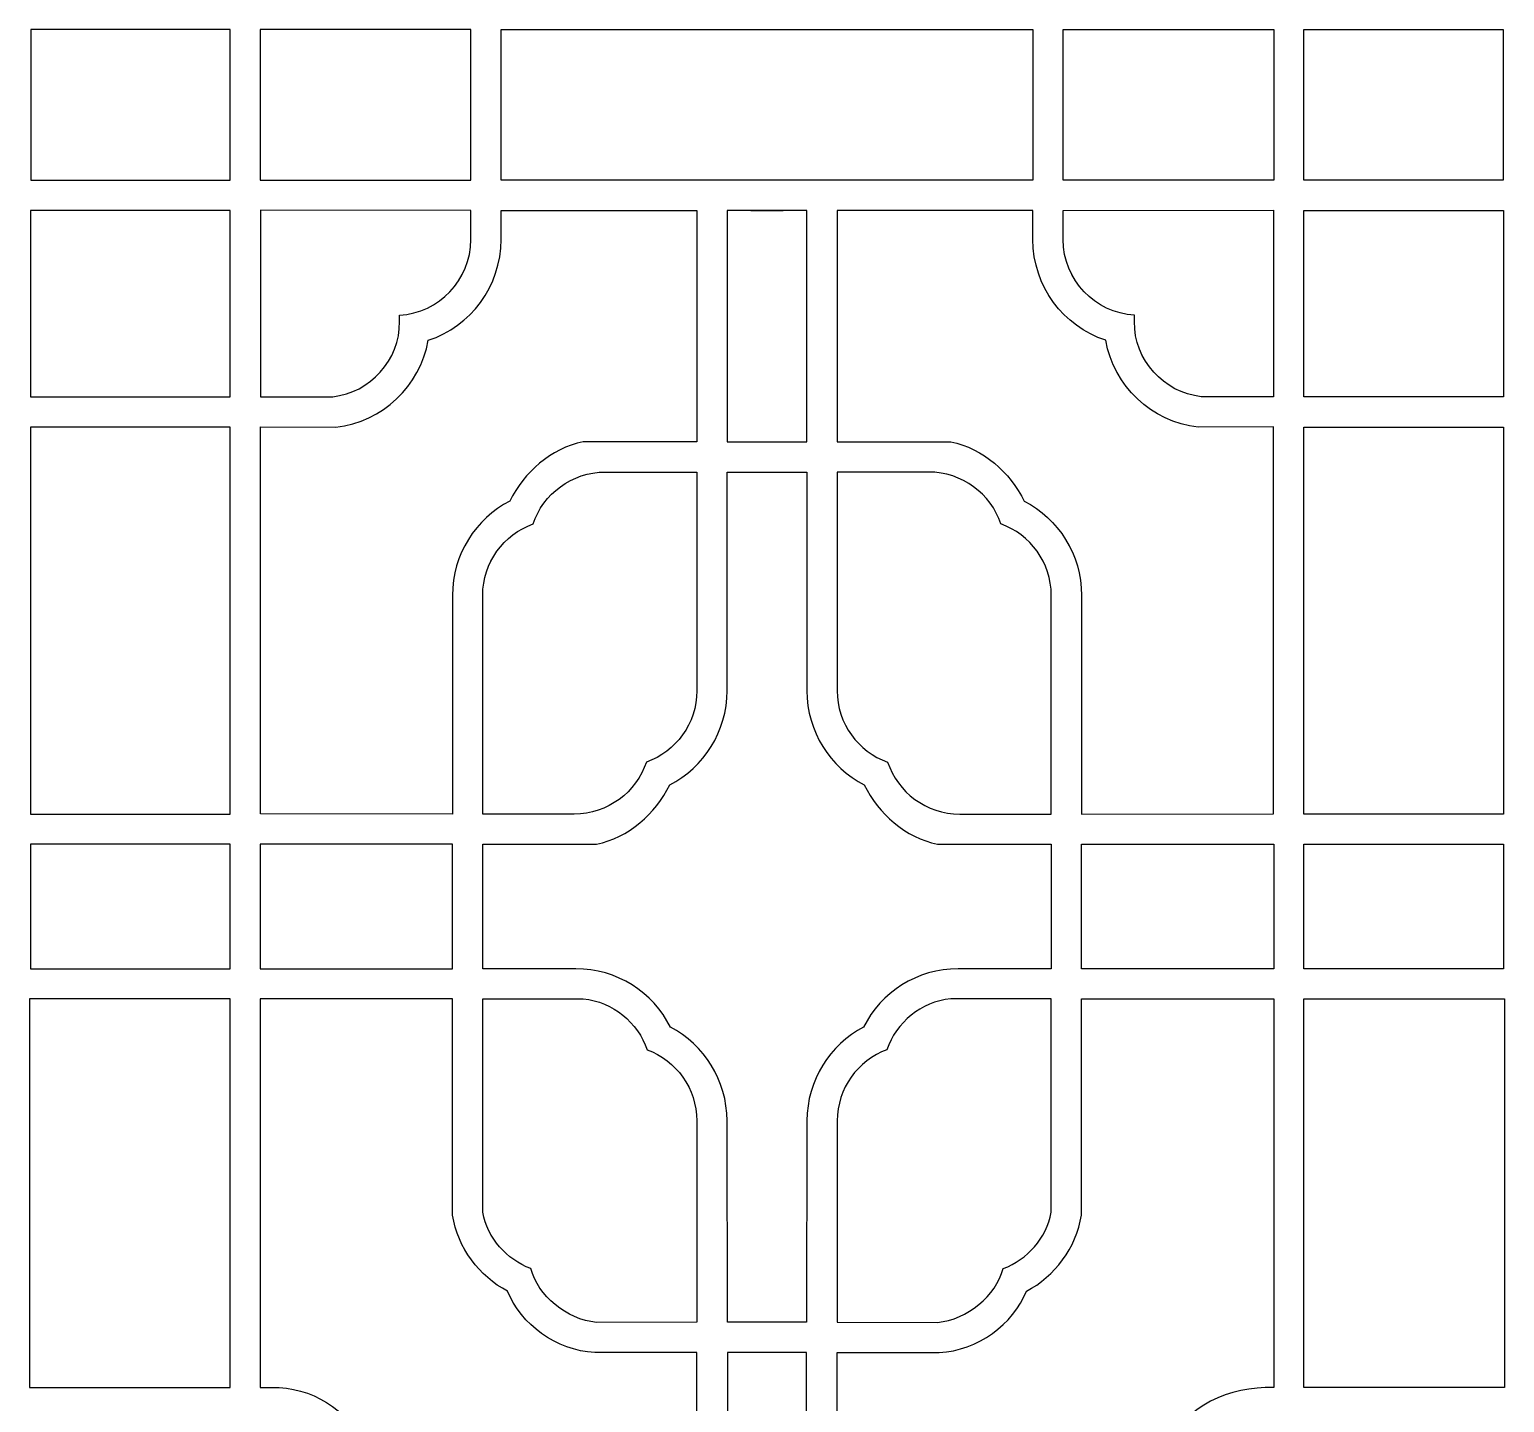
# Model space of a CAD drawing. Header units: centimetres. Extents: x -21 to 187, y -91 to 105.
# Drawn here: x 99.1 to 186.8, y 18 to 99.6 of the extents above; entities that cross this region are included whole.
import ezdxf

# ---------------------------------------------------------------- set-up
doc = ezdxf.new("R2010")
doc.units = ezdxf.units.CM
doc.header["$MEASUREMENT"] = 0
doc.layers.add('layer 1', color=7, linetype='Continuous')

msp = doc.modelspace()

# ---------------------------------------------------------------- linework, layer by layer
at = {"layer": 'layer 1', "color": 114}
for points, knots in [([(99.17162, 99.59304), (99.17162, 99.59304), (111.01866, 99.59304), (111.01866, 99.59304), (111.01866, 99.59304), (111.01866, 99.59304), (111.01866, 90.64692), (111.01866, 90.64692), (111.01866, 90.64692), (111.01866, 90.64692), (99.17162, 90.64692), (99.17162, 90.64692), (99.17162, 90.64692), (99.17162, 90.64692), (99.17162, 99.59304), (99.17162, 99.59304)], [0, 0, 0, 0, 0.2, 0.2, 0.2, 0.2, 0.4, 0.4, 0.4, 0.4, 0.6, 0.6, 0.6, 0.6, 1, 1, 1, 1]), ([(112.81615, 99.59517), (112.81615, 99.59517), (125.33274, 99.59517), (125.33274, 99.59517), (125.33274, 99.59517), (125.33274, 99.59517), (125.33274, 90.64907), (125.33274, 90.64907), (125.33274, 90.64907), (125.33274, 90.64907), (112.81615, 90.64907), (112.81615, 90.64907), (112.81615, 90.64907), (112.81615, 90.64907), (112.81615, 99.59517), (112.81615, 99.59517)], [0, 0, 0, 0, 0.2, 0.2, 0.2, 0.2, 0.4, 0.4, 0.4, 0.4, 0.6, 0.6, 0.6, 0.6, 1, 1, 1, 1]), ([(158.72719, 90.64694), (158.72719, 90.64694), (158.72719, 99.59519), (158.72719, 99.59519), (158.72719, 99.59519), (158.72719, 99.59519), (127.13349, 99.59517), (127.13349, 99.59517), (127.13349, 99.59517), (127.13349, 99.59517), (127.13349, 90.64692), (127.13349, 90.64692), (127.13349, 90.64692), (127.13349, 90.64692), (158.72719, 90.64694), (158.72719, 90.64694)], [0, 0, 0, 0, 0.2, 0.2, 0.2, 0.2, 0.4, 0.4, 0.4, 0.4, 0.6, 0.6, 0.6, 0.6, 1, 1, 1, 1]), ([(173.04453, 99.59519), (173.04453, 99.59519), (160.52794, 99.59519), (160.52794, 99.59519), (160.52794, 99.59519), (160.52794, 99.59519), (160.52794, 90.64909), (160.52794, 90.64909), (160.52794, 90.64909), (160.52794, 90.64909), (173.04453, 90.64909), (173.04453, 90.64909), (173.04453, 90.64909), (173.04453, 90.64909), (173.04453, 99.59519), (173.04453, 99.59519)], [0, 0, 0, 0, 0.2, 0.2, 0.2, 0.2, 0.4, 0.4, 0.4, 0.4, 0.6, 0.6, 0.6, 0.6, 1, 1, 1, 1]), ([(186.68906, 99.59306), (186.68906, 99.59306), (174.84202, 99.59306), (174.84202, 99.59306), (174.84202, 99.59306), (174.84202, 99.59306), (174.84202, 90.64694), (174.84202, 90.64694), (174.84202, 90.64694), (174.84202, 90.64694), (186.68906, 90.64694), (186.68906, 90.64694), (186.68906, 90.64694), (186.68906, 90.64694), (186.68906, 99.59306), (186.68906, 99.59306)], [0, 0, 0, 0, 0.2, 0.2, 0.2, 0.2, 0.4, 0.4, 0.4, 0.4, 0.6, 0.6, 0.6, 0.6, 1, 1, 1, 1]), ([(99.16956, 88.84867), (99.16956, 88.84867), (111.01833, 88.84867), (111.01833, 88.84867), (111.01833, 88.84867), (111.01833, 88.84867), (111.01833, 77.76869), (111.01833, 77.76869), (111.01833, 77.76869), (111.01833, 77.76869), (99.16956, 77.76869), (99.16956, 77.76869), (99.16956, 77.76869), (99.16956, 77.76869), (99.16956, 88.84867), (99.16956, 88.84867)], [0, 0, 0, 0, 0.2, 0.2, 0.2, 0.2, 0.4, 0.4, 0.4, 0.4, 0.6, 0.6, 0.6, 0.6, 1, 1, 1, 1]), ([(125.33391, 88.84599), (125.33391, 88.84599), (125.32842, 87.10897), (125.32842, 87.10897), (125.32842, 87.10897), (125.32085, 84.70986), (123.45035, 82.74857), (121.08425, 82.61612), (121.08425, 82.61612), (121.09458, 82.49175), (121.09985, 82.36593), (121.09985, 82.2389), (121.09985, 82.2389), (121.09985, 79.92989), (119.35983, 78.02643), (117.11974, 77.7686), (117.11974, 77.7686), (117.11974, 77.7686), (112.82054, 77.76915), (112.82054, 77.76915), (112.82054, 77.76915), (112.82054, 77.76915), (112.82054, 88.85082), (112.82054, 88.85082), (112.82054, 88.85082), (112.82054, 88.85082), (125.33391, 88.84599), (125.33391, 88.84599)], [0, 0, 0, 0, 0.125, 0.125, 0.125, 0.125, 0.25, 0.25, 0.25, 0.25, 0.375, 0.375, 0.375, 0.375, 0.5, 0.5, 0.5, 0.5, 0.625, 0.625, 0.625, 0.625, 0.75, 0.75, 0.75, 0.75, 1, 1, 1, 1]), ([(138.75683, 75.09631), (138.757, 79.67971), (138.75984, 84.26313), (138.75891, 88.84652), (138.75891, 88.84652), (138.75891, 88.84652), (127.13286, 88.84565), (127.13286, 88.84565), (127.13286, 88.84565), (127.13286, 88.84565), (127.12842, 87.10897), (127.12842, 87.10897), (127.12842, 87.10897), (127.1213, 84.31919), (125.31439, 81.95238), (122.80149, 81.12425), (122.80149, 81.12425), (122.31564, 78.40403), (120.08361, 76.28003), (117.30641, 75.97008), (117.30641, 75.97008), (117.30641, 75.97008), (112.82054, 75.97813), (112.82054, 75.97813), (112.82054, 75.97813), (112.82054, 75.97813), (112.82054, 52.9761), (112.82054, 52.9761), (112.82054, 52.9761), (112.82054, 52.9761), (124.23692, 52.97341), (124.23692, 52.97341), (124.23692, 52.97341), (124.23692, 52.97341), (124.23694, 65.96791), (124.23694, 65.96791), (124.23694, 65.96791), (124.23694, 68.40491), (125.62026, 70.51917), (127.64546, 71.56695), (127.64546, 71.56695), (128.48654, 73.27995), (130.08264, 74.69255), (131.99951, 75.09631), (131.99951, 75.09631), (131.99951, 75.09631), (138.75683, 75.09631), (138.75683, 75.09631)], [0, 0, 0, 0, 0.07692308, 0.07692308, 0.07692308, 0.07692308, 0.15384615, 0.15384615, 0.15384615, 0.15384615, 0.23076923, 0.23076923, 0.23076923, 0.23076923, 0.30769231, 0.30769231, 0.30769231, 0.30769231, 0.38461538, 0.38461538, 0.38461538, 0.38461538, 0.46153846, 0.46153846, 0.46153846, 0.46153846, 0.53846154, 0.53846154, 0.53846154, 0.53846154, 0.61538462, 0.61538462, 0.61538462, 0.61538462, 0.69230769, 0.69230769, 0.69230769, 0.69230769, 0.76923077, 0.76923077, 0.76923077, 0.76923077, 0.84615385, 0.84615385, 0.84615385, 0.84615385, 1, 1, 1, 1]), ([(141.96117, 88.84571), (141.96117, 88.84571), (145.30197, 88.84551), (145.30197, 88.84551), (145.30197, 88.84551), (145.30197, 88.84551), (145.30181, 75.09631), (145.30181, 75.09631), (145.30181, 75.09631), (145.30181, 75.09631), (140.55887, 75.09631), (140.55887, 75.09631), (140.55887, 75.09631), (140.55887, 75.09631), (140.55871, 88.84549), (140.55871, 88.84549), (140.55871, 88.84549), (140.55871, 88.84549), (143.89951, 88.84569), (143.89951, 88.84569), (143.89951, 88.84569), (143.89951, 88.84569), (141.96117, 88.84571), (141.96117, 88.84571)], [0, 0, 0, 0, 0.14285714, 0.14285714, 0.14285714, 0.14285714, 0.28571429, 0.28571429, 0.28571429, 0.28571429, 0.42857143, 0.42857143, 0.42857143, 0.42857143, 0.57142857, 0.57142857, 0.57142857, 0.57142857, 0.71428571, 0.71428571, 0.71428571, 0.71428571, 1, 1, 1, 1]), ([(147.10093, 75.09632), (147.10076, 79.6797), (147.10084, 84.26315), (147.10177, 88.84654), (147.10177, 88.84654), (147.10177, 88.84654), (158.72782, 88.84567), (158.72782, 88.84567), (158.72782, 88.84567), (158.72782, 88.84567), (158.73226, 87.10899), (158.73226, 87.10899), (158.73226, 87.10899), (158.73938, 84.31921), (160.54629, 81.9524), (163.05919, 81.12427), (163.05919, 81.12427), (163.54504, 78.40405), (165.77707, 76.28005), (168.55427, 75.9701), (168.55427, 75.9701), (168.55427, 75.9701), (173.04014, 75.97815), (173.04014, 75.97815), (173.04014, 75.97815), (173.04014, 75.97815), (173.04014, 52.97612), (173.04014, 52.97612), (173.04014, 52.97612), (173.04014, 52.97612), (161.62376, 52.97343), (161.62376, 52.97343), (161.62376, 52.97343), (161.62376, 52.97343), (161.62374, 65.96793), (161.62374, 65.96793), (161.62374, 65.96793), (161.62374, 68.40493), (160.24042, 70.51919), (158.21522, 71.56697), (158.21522, 71.56697), (157.37414, 73.27997), (155.77804, 74.69257), (153.86117, 75.09633), (153.86117, 75.09633), (153.86117, 75.09633), (147.10093, 75.09632), (147.10093, 75.09632)], [0, 0, 0, 0, 0.07692308, 0.07692308, 0.07692308, 0.07692308, 0.15384615, 0.15384615, 0.15384615, 0.15384615, 0.23076923, 0.23076923, 0.23076923, 0.23076923, 0.30769231, 0.30769231, 0.30769231, 0.30769231, 0.38461538, 0.38461538, 0.38461538, 0.38461538, 0.46153846, 0.46153846, 0.46153846, 0.46153846, 0.53846154, 0.53846154, 0.53846154, 0.53846154, 0.61538462, 0.61538462, 0.61538462, 0.61538462, 0.69230769, 0.69230769, 0.69230769, 0.69230769, 0.76923077, 0.76923077, 0.76923077, 0.76923077, 0.84615385, 0.84615385, 0.84615385, 0.84615385, 1, 1, 1, 1]), ([(160.52677, 88.84601), (160.52677, 88.84601), (160.53226, 87.10899), (160.53226, 87.10899), (160.53226, 87.10899), (160.53983, 84.70988), (162.41033, 82.74859), (164.77643, 82.61614), (164.77643, 82.61614), (164.7661, 82.49177), (164.76083, 82.36595), (164.76083, 82.23892), (164.76083, 82.23892), (164.76083, 79.92991), (166.50085, 78.02645), (168.74094, 77.76862), (168.74094, 77.76862), (168.74094, 77.76862), (173.04014, 77.76917), (173.04014, 77.76917), (173.04014, 77.76917), (173.04014, 77.76917), (173.04014, 88.85084), (173.04014, 88.85084), (173.04014, 88.85084), (173.04014, 88.85084), (160.52677, 88.84601), (160.52677, 88.84601)], [0, 0, 0, 0, 0.125, 0.125, 0.125, 0.125, 0.25, 0.25, 0.25, 0.25, 0.375, 0.375, 0.375, 0.375, 0.5, 0.5, 0.5, 0.5, 0.625, 0.625, 0.625, 0.625, 0.75, 0.75, 0.75, 0.75, 1, 1, 1, 1]), ([(186.69112, 88.84869), (186.69112, 88.84869), (174.84235, 88.84869), (174.84235, 88.84869), (174.84235, 88.84869), (174.84235, 88.84869), (174.84235, 77.76871), (174.84235, 77.76871), (174.84235, 77.76871), (174.84235, 77.76871), (186.69112, 77.76871), (186.69112, 77.76871), (186.69112, 77.76871), (186.69112, 77.76871), (186.69112, 88.84869), (186.69112, 88.84869)], [0, 0, 0, 0, 0.2, 0.2, 0.2, 0.2, 0.4, 0.4, 0.4, 0.4, 0.6, 0.6, 0.6, 0.6, 1, 1, 1, 1]), ([(99.16956, 75.96875), (99.16956, 75.96875), (111.01816, 75.96875), (111.01816, 75.96875), (111.01816, 75.96875), (111.01816, 75.96875), (111.01816, 52.97395), (111.01816, 52.97395), (111.01816, 52.97395), (111.01816, 52.97395), (99.16956, 52.97395), (99.16956, 52.97395), (99.16956, 52.97395), (99.16956, 52.97395), (99.16956, 75.96875), (99.16956, 75.96875)], [0, 0, 0, 0, 0.2, 0.2, 0.2, 0.2, 0.4, 0.4, 0.4, 0.4, 0.6, 0.6, 0.6, 0.6, 1, 1, 1, 1]), ([(186.69112, 75.96877), (186.69112, 75.96877), (174.84252, 75.96877), (174.84252, 75.96877), (174.84252, 75.96877), (174.84252, 75.96877), (174.84252, 52.97397), (174.84252, 52.97397), (174.84252, 52.97397), (174.84252, 52.97397), (186.69112, 52.97397), (186.69112, 52.97397), (186.69112, 52.97397), (186.69112, 52.97397), (186.69112, 75.96877), (186.69112, 75.96877)], [0, 0, 0, 0, 0.2, 0.2, 0.2, 0.2, 0.4, 0.4, 0.4, 0.4, 0.6, 0.6, 0.6, 0.6, 1, 1, 1, 1]), ([(138.75965, 73.29273), (136.94035, 73.29273), (135.13821, 73.29663), (133.31893, 73.29663), (133.31893, 73.29663), (131.32859, 73.29663), (129.62463, 72.00162), (129.0312, 70.21007), (129.0312, 70.21007), (127.28597, 69.59089), (126.03688, 67.92507), (126.03688, 65.96784), (126.03688, 65.96784), (126.03688, 61.6364), (126.03711, 57.30492), (126.03689, 52.97341), (126.03689, 52.97341), (127.85619, 52.97341), (129.65659, 52.9735), (131.47587, 52.9735), (131.47587, 52.9735), (133.46621, 52.9735), (135.17017, 54.26851), (135.7636, 56.06006), (135.7636, 56.06006), (137.50883, 56.67924), (138.75906, 58.34506), (138.75906, 60.30229), (138.75906, 60.30229), (138.75906, 64.63242), (138.75943, 68.96258), (138.75965, 73.29273)], [0, 0, 0, 0, 0.11111111, 0.11111111, 0.11111111, 0.11111111, 0.22222222, 0.22222222, 0.22222222, 0.22222222, 0.33333333, 0.33333333, 0.33333333, 0.33333333, 0.44444444, 0.44444444, 0.44444444, 0.44444444, 0.55555556, 0.55555556, 0.55555556, 0.55555556, 0.66666667, 0.66666667, 0.66666667, 0.66666667, 0.77777778, 0.77777778, 0.77777778, 0.77777778, 1, 1, 1, 1]), ([(145.30177, 73.29275), (145.30177, 73.29275), (140.55891, 73.29275), (140.55891, 73.29275), (140.55891, 73.29275), (140.55891, 73.29275), (140.55906, 60.30229), (140.55906, 60.30229), (140.55906, 60.30229), (140.55908, 57.86529), (139.17454, 55.75096), (137.14934, 54.70318), (137.14934, 54.70318), (136.30826, 52.99018), (134.71216, 51.57758), (132.79529, 51.17382), (132.79529, 51.17382), (132.79529, 51.17382), (126.03797, 51.17382), (126.03797, 51.17382), (126.03797, 51.17382), (126.03797, 51.17382), (126.03797, 43.77969), (126.03797, 43.77969), (126.03797, 43.77969), (127.87951, 43.7784), (129.72119, 43.77969), (131.56266, 43.77969), (131.56266, 43.77969), (134.02109, 43.77969), (136.1511, 42.37076), (137.18911, 40.31648), (137.18911, 40.31648), (139.1909, 39.26116), (140.55207, 37.15978), (140.55576, 34.74005), (140.55576, 34.74005), (140.55576, 34.74005), (140.57401, 22.76757), (140.57401, 22.76757), (140.57401, 22.76757), (140.57401, 22.76757), (145.2868, 22.76825), (145.2868, 22.76825), (145.2868, 22.76825), (145.2868, 22.76825), (145.30492, 34.74007), (145.30492, 34.74007), (145.30492, 34.74007), (145.30861, 37.1598), (146.66978, 39.26118), (148.67157, 40.3165), (148.67157, 40.3165), (149.70958, 42.37078), (151.83959, 43.77971), (154.29802, 43.77971), (154.29802, 43.77971), (156.13949, 43.77971), (157.98117, 43.77842), (159.82271, 43.77971), (159.82271, 43.77971), (159.82271, 43.77971), (159.82271, 51.17384), (159.82271, 51.17384), (159.82271, 51.17384), (159.82271, 51.17384), (153.06539, 51.17384), (153.06539, 51.17384), (153.06539, 51.17384), (151.14852, 51.5776), (149.55242, 52.9902), (148.71134, 54.7032), (148.71134, 54.7032), (146.68614, 55.75098), (145.30159, 57.86531), (145.30162, 60.30231), (145.30162, 60.30231), (145.30162, 60.30231), (145.30177, 73.29275), (145.30177, 73.29275)], [0, 0, 0, 0, 0.04761905, 0.04761905, 0.04761905, 0.04761905, 0.0952381, 0.0952381, 0.0952381, 0.0952381, 0.14285714, 0.14285714, 0.14285714, 0.14285714, 0.19047619, 0.19047619, 0.19047619, 0.19047619, 0.23809524, 0.23809524, 0.23809524, 0.23809524, 0.28571429, 0.28571429, 0.28571429, 0.28571429, 0.33333333, 0.33333333, 0.33333333, 0.33333333, 0.38095238, 0.38095238, 0.38095238, 0.38095238, 0.42857143, 0.42857143, 0.42857143, 0.42857143, 0.47619048, 0.47619048, 0.47619048, 0.47619048, 0.52380952, 0.52380952, 0.52380952, 0.52380952, 0.57142857, 0.57142857, 0.57142857, 0.57142857, 0.61904762, 0.61904762, 0.61904762, 0.61904762, 0.66666667, 0.66666667, 0.66666667, 0.66666667, 0.71428571, 0.71428571, 0.71428571, 0.71428571, 0.76190476, 0.76190476, 0.76190476, 0.76190476, 0.80952381, 0.80952381, 0.80952381, 0.80952381, 0.85714286, 0.85714286, 0.85714286, 0.85714286, 0.9047619, 0.9047619, 0.9047619, 0.9047619, 1, 1, 1, 1]), ([(147.10101, 73.29275), (148.92031, 73.29275), (150.72247, 73.29665), (152.54175, 73.29665), (152.54175, 73.29665), (154.53209, 73.29665), (156.23605, 72.00164), (156.82948, 70.21009), (156.82948, 70.21009), (158.57471, 69.59091), (159.8238, 67.92509), (159.8238, 65.96786), (159.8238, 65.96786), (159.8238, 61.63642), (159.82357, 57.30494), (159.82379, 52.97343), (159.82379, 52.97343), (158.00449, 52.97343), (156.20409, 52.97352), (154.38481, 52.97352), (154.38481, 52.97352), (152.39447, 52.97352), (150.69051, 54.26853), (150.09708, 56.06008), (150.09708, 56.06008), (148.35185, 56.67926), (147.10162, 58.34508), (147.10162, 60.30231), (147.10162, 60.30231), (147.10162, 64.63245), (147.10123, 68.96259), (147.10101, 73.29275)], [0, 0, 0, 0, 0.11111111, 0.11111111, 0.11111111, 0.11111111, 0.22222222, 0.22222222, 0.22222222, 0.22222222, 0.33333333, 0.33333333, 0.33333333, 0.33333333, 0.44444444, 0.44444444, 0.44444444, 0.44444444, 0.55555556, 0.55555556, 0.55555556, 0.55555556, 0.66666667, 0.66666667, 0.66666667, 0.66666667, 0.77777778, 0.77777778, 0.77777778, 0.77777778, 1, 1, 1, 1]), ([(99.16959, 51.17355), (99.16959, 51.17355), (111.01866, 51.17355), (111.01866, 51.17355), (111.01866, 51.17355), (111.01866, 51.17355), (111.01866, 43.77717), (111.01866, 43.77717), (111.01866, 43.77717), (111.01866, 43.77717), (99.16959, 43.77717), (99.16959, 43.77717), (99.16959, 43.77717), (99.16959, 43.77717), (99.16959, 51.17355), (99.16959, 51.17355)], [0, 0, 0, 0, 0.2, 0.2, 0.2, 0.2, 0.4, 0.4, 0.4, 0.4, 0.6, 0.6, 0.6, 0.6, 1, 1, 1, 1]), ([(112.8183, 51.17508), (112.8183, 51.17508), (124.23642, 51.17508), (124.23642, 51.17508), (124.23642, 51.17508), (124.23642, 51.17508), (124.23642, 43.77592), (124.23642, 43.77592), (124.23642, 43.77592), (124.23642, 43.77592), (112.8183, 43.77592), (112.8183, 43.77592), (112.8183, 43.77592), (112.8183, 43.77592), (112.8183, 51.17508), (112.8183, 51.17508)], [0, 0, 0, 0, 0.2, 0.2, 0.2, 0.2, 0.4, 0.4, 0.4, 0.4, 0.6, 0.6, 0.6, 0.6, 1, 1, 1, 1]), ([(173.04238, 51.1751), (173.04238, 51.1751), (161.62426, 51.1751), (161.62426, 51.1751), (161.62426, 51.1751), (161.62426, 51.1751), (161.62426, 43.77594), (161.62426, 43.77594), (161.62426, 43.77594), (161.62426, 43.77594), (173.04238, 43.77594), (173.04238, 43.77594), (173.04238, 43.77594), (173.04238, 43.77594), (173.04238, 51.1751), (173.04238, 51.1751)], [0, 0, 0, 0, 0.2, 0.2, 0.2, 0.2, 0.4, 0.4, 0.4, 0.4, 0.6, 0.6, 0.6, 0.6, 1, 1, 1, 1]), ([(186.69109, 51.17357), (186.69109, 51.17357), (174.84202, 51.17357), (174.84202, 51.17357), (174.84202, 51.17357), (174.84202, 51.17357), (174.84202, 43.77719), (174.84202, 43.77719), (174.84202, 43.77719), (174.84202, 43.77719), (186.69109, 43.77719), (186.69109, 43.77719), (186.69109, 43.77719), (186.69109, 43.77719), (186.69109, 51.17357), (186.69109, 51.17357)], [0, 0, 0, 0, 0.2, 0.2, 0.2, 0.2, 0.4, 0.4, 0.4, 0.4, 0.6, 0.6, 0.6, 0.6, 1, 1, 1, 1]), ([(99.10107, 41.99755), (99.10107, 41.99755), (111.01833, 41.99755), (111.01833, 41.99755), (111.01833, 41.99755), (111.01833, 41.99755), (111.01833, 18.89582), (111.01833, 18.89582), (111.01833, 18.89582), (111.01833, 18.89582), (99.10107, 18.89582), (99.10107, 18.89582), (99.10107, 18.89582), (99.10107, 18.89582), (99.10107, 41.99755), (99.10107, 41.99755)], [0, 0, 0, 0, 0.2, 0.2, 0.2, 0.2, 0.4, 0.4, 0.4, 0.4, 0.6, 0.6, 0.6, 0.6, 1, 1, 1, 1]), ([(121.70397, 12.83634), (121.10911, 13.90591), (120.2118, 14.68017), (119.12769, 15.25168), (119.12769, 15.25168), (118.3445, 17.20823), (116.25624, 18.77086), (113.94618, 18.89689), (113.94618, 18.89689), (113.94618, 18.89689), (112.8183, 18.89611), (112.8183, 18.89611), (112.8183, 18.89611), (112.8183, 18.89611), (112.81723, 41.9954), (112.81723, 41.9954), (112.81723, 41.9954), (112.81723, 41.9954), (124.2369, 41.9954), (124.2369, 41.9954), (124.2369, 41.9954), (124.2369, 41.9954), (124.2369, 29.14454), (124.2369, 29.14454), (124.2369, 29.14454), (124.56579, 27.17379), (125.80987, 25.51252), (127.51736, 24.61236), (127.51736, 24.61236), (128.30055, 22.65581), (130.38881, 21.09318), (132.69887, 20.96715), (132.69887, 20.96715), (132.69887, 20.96715), (138.76319, 20.96927), (138.76319, 20.96927), (138.76319, 20.96927), (138.76319, 20.96927), (138.7586, 12.83543), (138.7586, 12.83543), (138.7586, 12.83543), (138.7586, 12.83543), (121.70397, 12.83634), (121.70397, 12.83634)], [0, 0, 0, 0, 0.08333333, 0.08333333, 0.08333333, 0.08333333, 0.16666667, 0.16666667, 0.16666667, 0.16666667, 0.25, 0.25, 0.25, 0.25, 0.33333333, 0.33333333, 0.33333333, 0.33333333, 0.41666667, 0.41666667, 0.41666667, 0.41666667, 0.5, 0.5, 0.5, 0.5, 0.58333333, 0.58333333, 0.58333333, 0.58333333, 0.66666667, 0.66666667, 0.66666667, 0.66666667, 0.75, 0.75, 0.75, 0.75, 0.83333333, 0.83333333, 0.83333333, 0.83333333, 1, 1, 1, 1]), ([(126.03651, 29.31), (126.34293, 27.76282), (127.44278, 26.50075), (128.89422, 25.96553), (128.89422, 25.96553), (129.32366, 24.34357), (131.02598, 22.93436), (132.79529, 22.76061), (132.79529, 22.76061), (132.79529, 22.76061), (138.75867, 22.76758), (138.75867, 22.76758), (138.75867, 22.76758), (138.75867, 22.76758), (138.75576, 34.74005), (138.75576, 34.74005), (138.75576, 34.74005), (138.7553, 36.67779), (137.53033, 38.32976), (135.81225, 38.96331), (135.81225, 38.96331), (135.24585, 40.58527), (133.77879, 41.82126), (132.00948, 41.99501), (132.00948, 41.99501), (132.00948, 41.99501), (126.03611, 41.9949), (126.03611, 41.9949), (126.03611, 41.9949), (126.03611, 41.9949), (126.03651, 29.31), (126.03651, 29.31)], [0, 0, 0, 0, 0.11111111, 0.11111111, 0.11111111, 0.11111111, 0.22222222, 0.22222222, 0.22222222, 0.22222222, 0.33333333, 0.33333333, 0.33333333, 0.33333333, 0.44444444, 0.44444444, 0.44444444, 0.44444444, 0.55555556, 0.55555556, 0.55555556, 0.55555556, 0.66666667, 0.66666667, 0.66666667, 0.66666667, 0.77777778, 0.77777778, 0.77777778, 0.77777778, 1, 1, 1, 1]), ([(166.73299, 15.2517), (167.81177, 17.94669), (170.38324, 18.89796), (173.04238, 18.89613), (173.04238, 18.89613), (173.04238, 18.89613), (173.04345, 41.99542), (173.04345, 41.99542), (173.04345, 41.99542), (173.04345, 41.99542), (161.62378, 41.99542), (161.62378, 41.99542), (161.62378, 41.99542), (161.62378, 41.99542), (161.62378, 29.14456), (161.62378, 29.14456), (161.62378, 29.14456), (161.29489, 27.17381), (160.05081, 25.51254), (158.34332, 24.61238), (158.34332, 24.61238), (157.56013, 22.65583), (155.47187, 21.0932), (153.16181, 20.96717), (153.16181, 20.96717), (153.16181, 20.96717), (147.09749, 20.96929), (147.09749, 20.96929), (147.09749, 20.96929), (147.09749, 20.96929), (147.10208, 12.83545), (147.10208, 12.83545), (147.10208, 12.83545), (147.10208, 12.83545), (164.15671, 12.83636), (164.15671, 12.83636), (164.15671, 12.83636), (164.74792, 13.89935), (165.66749, 14.68999), (166.73299, 15.2517)], [0, 0, 0, 0, 0.09090909, 0.09090909, 0.09090909, 0.09090909, 0.18181818, 0.18181818, 0.18181818, 0.18181818, 0.27272727, 0.27272727, 0.27272727, 0.27272727, 0.36363636, 0.36363636, 0.36363636, 0.36363636, 0.45454545, 0.45454545, 0.45454545, 0.45454545, 0.54545455, 0.54545455, 0.54545455, 0.54545455, 0.63636364, 0.63636364, 0.63636364, 0.63636364, 0.72727273, 0.72727273, 0.72727273, 0.72727273, 0.81818182, 0.81818182, 0.81818182, 0.81818182, 1, 1, 1, 1]), ([(159.82417, 29.31002), (159.51775, 27.76284), (158.4179, 26.50077), (156.96646, 25.96555), (156.96646, 25.96555), (156.53702, 24.34359), (154.8347, 22.93438), (153.06539, 22.76063), (153.06539, 22.76063), (153.06539, 22.76063), (147.10201, 22.7676), (147.10201, 22.7676), (147.10201, 22.7676), (147.10201, 22.7676), (147.10492, 34.74007), (147.10492, 34.74007), (147.10492, 34.74007), (147.10538, 36.67781), (148.33035, 38.32978), (150.04843, 38.96333), (150.04843, 38.96333), (150.61483, 40.58529), (152.08189, 41.82128), (153.8512, 41.99503), (153.8512, 41.99503), (153.8512, 41.99503), (159.82457, 41.99492), (159.82457, 41.99492), (159.82457, 41.99492), (159.82457, 41.99492), (159.82417, 29.31002), (159.82417, 29.31002)], [0, 0, 0, 0, 0.11111111, 0.11111111, 0.11111111, 0.11111111, 0.22222222, 0.22222222, 0.22222222, 0.22222222, 0.33333333, 0.33333333, 0.33333333, 0.33333333, 0.44444444, 0.44444444, 0.44444444, 0.44444444, 0.55555556, 0.55555556, 0.55555556, 0.55555556, 0.66666667, 0.66666667, 0.66666667, 0.66666667, 0.77777778, 0.77777778, 0.77777778, 0.77777778, 1, 1, 1, 1]), ([(186.75961, 41.99757), (186.75961, 41.99757), (174.84235, 41.99757), (174.84235, 41.99757), (174.84235, 41.99757), (174.84235, 41.99757), (174.84235, 18.89584), (174.84235, 18.89584), (174.84235, 18.89584), (174.84235, 18.89584), (186.75961, 18.89584), (186.75961, 18.89584), (186.75961, 18.89584), (186.75961, 18.89584), (186.75961, 41.99757), (186.75961, 41.99757)], [0, 0, 0, 0, 0.2, 0.2, 0.2, 0.2, 0.4, 0.4, 0.4, 0.4, 0.6, 0.6, 0.6, 0.6, 1, 1, 1, 1]), ([(140.57676, 20.96927), (140.57676, 20.96927), (145.28388, 20.96928), (145.28388, 20.96928), (145.28388, 20.96928), (145.28388, 20.96928), (145.27149, 12.83544), (145.27149, 12.83544), (145.27149, 12.83544), (145.27149, 12.83544), (140.58919, 12.83542), (140.58919, 12.83542), (140.58919, 12.83542), (140.58919, 12.83542), (140.57676, 20.96927), (140.57676, 20.96927)], [0, 0, 0, 0, 0.2, 0.2, 0.2, 0.2, 0.4, 0.4, 0.4, 0.4, 0.6, 0.6, 0.6, 0.6, 1, 1, 1, 1])]:
    msp.add_open_spline(points, degree=3, knots=knots, dxfattribs=at)
at = {"layer": 'layer 1', "color": 250, "lineweight": 9}
for points, knots in [([(99.17162, 99.59304), (99.17162, 99.59304), (111.01866, 99.59304), (111.01866, 99.59304), (111.01866, 99.59304), (111.01866, 99.59304), (111.01866, 90.64692), (111.01866, 90.64692), (111.01866, 90.64692), (111.01866, 90.64692), (99.17162, 90.64692), (99.17162, 90.64692), (99.17162, 90.64692), (99.17162, 90.64692), (99.17162, 99.59304), (99.17162, 99.59304)], [0, 0, 0, 0, 0.2, 0.2, 0.2, 0.2, 0.4, 0.4, 0.4, 0.4, 0.6, 0.6, 0.6, 0.6, 1, 1, 1, 1]), ([(112.81615, 99.59517), (112.81615, 99.59517), (125.33274, 99.59517), (125.33274, 99.59517), (125.33274, 99.59517), (125.33274, 99.59517), (125.33274, 90.64907), (125.33274, 90.64907), (125.33274, 90.64907), (125.33274, 90.64907), (112.81615, 90.64907), (112.81615, 90.64907), (112.81615, 90.64907), (112.81615, 90.64907), (112.81615, 99.59517), (112.81615, 99.59517)], [0, 0, 0, 0, 0.2, 0.2, 0.2, 0.2, 0.4, 0.4, 0.4, 0.4, 0.6, 0.6, 0.6, 0.6, 1, 1, 1, 1]), ([(158.72719, 90.64694), (158.72719, 90.64694), (158.72719, 99.59519), (158.72719, 99.59519), (158.72719, 99.59519), (158.72719, 99.59519), (127.13349, 99.59517), (127.13349, 99.59517), (127.13349, 99.59517), (127.13349, 99.59517), (127.13349, 90.64692), (127.13349, 90.64692), (127.13349, 90.64692), (127.13349, 90.64692), (158.72719, 90.64694), (158.72719, 90.64694)], [0, 0, 0, 0, 0.2, 0.2, 0.2, 0.2, 0.4, 0.4, 0.4, 0.4, 0.6, 0.6, 0.6, 0.6, 1, 1, 1, 1]), ([(173.04453, 99.59519), (173.04453, 99.59519), (160.52794, 99.59519), (160.52794, 99.59519), (160.52794, 99.59519), (160.52794, 99.59519), (160.52794, 90.64909), (160.52794, 90.64909), (160.52794, 90.64909), (160.52794, 90.64909), (173.04453, 90.64909), (173.04453, 90.64909), (173.04453, 90.64909), (173.04453, 90.64909), (173.04453, 99.59519), (173.04453, 99.59519)], [0, 0, 0, 0, 0.2, 0.2, 0.2, 0.2, 0.4, 0.4, 0.4, 0.4, 0.6, 0.6, 0.6, 0.6, 1, 1, 1, 1]), ([(186.68906, 99.59306), (186.68906, 99.59306), (174.84202, 99.59306), (174.84202, 99.59306), (174.84202, 99.59306), (174.84202, 99.59306), (174.84202, 90.64694), (174.84202, 90.64694), (174.84202, 90.64694), (174.84202, 90.64694), (186.68906, 90.64694), (186.68906, 90.64694), (186.68906, 90.64694), (186.68906, 90.64694), (186.68906, 99.59306), (186.68906, 99.59306)], [0, 0, 0, 0, 0.2, 0.2, 0.2, 0.2, 0.4, 0.4, 0.4, 0.4, 0.6, 0.6, 0.6, 0.6, 1, 1, 1, 1]), ([(99.16956, 88.84867), (99.16956, 88.84867), (111.01833, 88.84867), (111.01833, 88.84867), (111.01833, 88.84867), (111.01833, 88.84867), (111.01833, 77.76869), (111.01833, 77.76869), (111.01833, 77.76869), (111.01833, 77.76869), (99.16956, 77.76869), (99.16956, 77.76869), (99.16956, 77.76869), (99.16956, 77.76869), (99.16956, 88.84867), (99.16956, 88.84867)], [0, 0, 0, 0, 0.2, 0.2, 0.2, 0.2, 0.4, 0.4, 0.4, 0.4, 0.6, 0.6, 0.6, 0.6, 1, 1, 1, 1]), ([(125.33391, 88.84599), (125.33391, 88.84599), (125.32842, 87.10897), (125.32842, 87.10897), (125.32842, 87.10897), (125.32085, 84.70986), (123.45035, 82.74857), (121.08425, 82.61612), (121.08425, 82.61612), (121.09458, 82.49175), (121.09985, 82.36593), (121.09985, 82.2389), (121.09985, 82.2389), (121.09985, 79.92989), (119.35983, 78.02643), (117.11974, 77.7686), (117.11974, 77.7686), (117.11974, 77.7686), (112.82054, 77.76915), (112.82054, 77.76915), (112.82054, 77.76915), (112.82054, 77.76915), (112.82054, 88.85082), (112.82054, 88.85082), (112.82054, 88.85082), (112.82054, 88.85082), (125.33391, 88.84599), (125.33391, 88.84599)], [0, 0, 0, 0, 0.125, 0.125, 0.125, 0.125, 0.25, 0.25, 0.25, 0.25, 0.375, 0.375, 0.375, 0.375, 0.5, 0.5, 0.5, 0.5, 0.625, 0.625, 0.625, 0.625, 0.75, 0.75, 0.75, 0.75, 1, 1, 1, 1]), ([(138.75683, 75.09631), (138.757, 79.67971), (138.75984, 84.26313), (138.75891, 88.84652), (138.75891, 88.84652), (138.75891, 88.84652), (127.13286, 88.84565), (127.13286, 88.84565), (127.13286, 88.84565), (127.13286, 88.84565), (127.12842, 87.10897), (127.12842, 87.10897), (127.12842, 87.10897), (127.1213, 84.31919), (125.31439, 81.95238), (122.80149, 81.12425), (122.80149, 81.12425), (122.31564, 78.40403), (120.08361, 76.28003), (117.30641, 75.97008), (117.30641, 75.97008), (117.30641, 75.97008), (112.82054, 75.97813), (112.82054, 75.97813), (112.82054, 75.97813), (112.82054, 75.97813), (112.82054, 52.9761), (112.82054, 52.9761), (112.82054, 52.9761), (112.82054, 52.9761), (124.23692, 52.97341), (124.23692, 52.97341), (124.23692, 52.97341), (124.23692, 52.97341), (124.23694, 65.96791), (124.23694, 65.96791), (124.23694, 65.96791), (124.23694, 68.40491), (125.62026, 70.51917), (127.64546, 71.56695), (127.64546, 71.56695), (128.48654, 73.27995), (130.08264, 74.69255), (131.99951, 75.09631), (131.99951, 75.09631), (131.99951, 75.09631), (138.75683, 75.09631), (138.75683, 75.09631)], [0, 0, 0, 0, 0.07692308, 0.07692308, 0.07692308, 0.07692308, 0.15384615, 0.15384615, 0.15384615, 0.15384615, 0.23076923, 0.23076923, 0.23076923, 0.23076923, 0.30769231, 0.30769231, 0.30769231, 0.30769231, 0.38461538, 0.38461538, 0.38461538, 0.38461538, 0.46153846, 0.46153846, 0.46153846, 0.46153846, 0.53846154, 0.53846154, 0.53846154, 0.53846154, 0.61538462, 0.61538462, 0.61538462, 0.61538462, 0.69230769, 0.69230769, 0.69230769, 0.69230769, 0.76923077, 0.76923077, 0.76923077, 0.76923077, 0.84615385, 0.84615385, 0.84615385, 0.84615385, 1, 1, 1, 1]), ([(141.96117, 88.84571), (141.96117, 88.84571), (145.30197, 88.84551), (145.30197, 88.84551), (145.30197, 88.84551), (145.30197, 88.84551), (145.30181, 75.09631), (145.30181, 75.09631), (145.30181, 75.09631), (145.30181, 75.09631), (140.55887, 75.09631), (140.55887, 75.09631), (140.55887, 75.09631), (140.55887, 75.09631), (140.55871, 88.84549), (140.55871, 88.84549), (140.55871, 88.84549), (140.55871, 88.84549), (143.89951, 88.84569), (143.89951, 88.84569)], [0, 0, 0, 0, 0.16666667, 0.16666667, 0.16666667, 0.16666667, 0.33333333, 0.33333333, 0.33333333, 0.33333333, 0.5, 0.5, 0.5, 0.5, 0.66666667, 0.66666667, 0.66666667, 0.66666667, 1, 1, 1, 1]), ([(147.10093, 75.09632), (147.10076, 79.6797), (147.10084, 84.26315), (147.10177, 88.84654), (147.10177, 88.84654), (147.10177, 88.84654), (158.72782, 88.84567), (158.72782, 88.84567), (158.72782, 88.84567), (158.72782, 88.84567), (158.73226, 87.10899), (158.73226, 87.10899), (158.73226, 87.10899), (158.73938, 84.31921), (160.54629, 81.9524), (163.05919, 81.12427), (163.05919, 81.12427), (163.54504, 78.40405), (165.77707, 76.28005), (168.55427, 75.9701), (168.55427, 75.9701), (168.55427, 75.9701), (173.04014, 75.97815), (173.04014, 75.97815), (173.04014, 75.97815), (173.04014, 75.97815), (173.04014, 52.97612), (173.04014, 52.97612), (173.04014, 52.97612), (173.04014, 52.97612), (161.62376, 52.97343), (161.62376, 52.97343), (161.62376, 52.97343), (161.62376, 52.97343), (161.62374, 65.96793), (161.62374, 65.96793), (161.62374, 65.96793), (161.62374, 68.40493), (160.24042, 70.51919), (158.21522, 71.56697), (158.21522, 71.56697), (157.37414, 73.27997), (155.77804, 74.69257), (153.86117, 75.09633), (153.86117, 75.09633), (153.86117, 75.09633), (147.10093, 75.09632), (147.10093, 75.09632)], [0, 0, 0, 0, 0.07692308, 0.07692308, 0.07692308, 0.07692308, 0.15384615, 0.15384615, 0.15384615, 0.15384615, 0.23076923, 0.23076923, 0.23076923, 0.23076923, 0.30769231, 0.30769231, 0.30769231, 0.30769231, 0.38461538, 0.38461538, 0.38461538, 0.38461538, 0.46153846, 0.46153846, 0.46153846, 0.46153846, 0.53846154, 0.53846154, 0.53846154, 0.53846154, 0.61538462, 0.61538462, 0.61538462, 0.61538462, 0.69230769, 0.69230769, 0.69230769, 0.69230769, 0.76923077, 0.76923077, 0.76923077, 0.76923077, 0.84615385, 0.84615385, 0.84615385, 0.84615385, 1, 1, 1, 1]), ([(160.52677, 88.84601), (160.52677, 88.84601), (160.53226, 87.10899), (160.53226, 87.10899), (160.53226, 87.10899), (160.53983, 84.70988), (162.41033, 82.74859), (164.77643, 82.61614), (164.77643, 82.61614), (164.7661, 82.49177), (164.76083, 82.36595), (164.76083, 82.23892), (164.76083, 82.23892), (164.76083, 79.92991), (166.50085, 78.02645), (168.74094, 77.76862), (168.74094, 77.76862), (168.74094, 77.76862), (173.04014, 77.76917), (173.04014, 77.76917), (173.04014, 77.76917), (173.04014, 77.76917), (173.04014, 88.85084), (173.04014, 88.85084), (173.04014, 88.85084), (173.04014, 88.85084), (160.52677, 88.84601), (160.52677, 88.84601)], [0, 0, 0, 0, 0.125, 0.125, 0.125, 0.125, 0.25, 0.25, 0.25, 0.25, 0.375, 0.375, 0.375, 0.375, 0.5, 0.5, 0.5, 0.5, 0.625, 0.625, 0.625, 0.625, 0.75, 0.75, 0.75, 0.75, 1, 1, 1, 1]), ([(186.69112, 88.84869), (186.69112, 88.84869), (174.84235, 88.84869), (174.84235, 88.84869), (174.84235, 88.84869), (174.84235, 88.84869), (174.84235, 77.76871), (174.84235, 77.76871), (174.84235, 77.76871), (174.84235, 77.76871), (186.69112, 77.76871), (186.69112, 77.76871), (186.69112, 77.76871), (186.69112, 77.76871), (186.69112, 88.84869), (186.69112, 88.84869)], [0, 0, 0, 0, 0.2, 0.2, 0.2, 0.2, 0.4, 0.4, 0.4, 0.4, 0.6, 0.6, 0.6, 0.6, 1, 1, 1, 1]), ([(99.16956, 75.96875), (99.16956, 75.96875), (111.01816, 75.96875), (111.01816, 75.96875), (111.01816, 75.96875), (111.01816, 75.96875), (111.01816, 52.97395), (111.01816, 52.97395), (111.01816, 52.97395), (111.01816, 52.97395), (99.16956, 52.97395), (99.16956, 52.97395), (99.16956, 52.97395), (99.16956, 52.97395), (99.16956, 75.96875), (99.16956, 75.96875)], [0, 0, 0, 0, 0.2, 0.2, 0.2, 0.2, 0.4, 0.4, 0.4, 0.4, 0.6, 0.6, 0.6, 0.6, 1, 1, 1, 1]), ([(186.69112, 75.96877), (186.69112, 75.96877), (174.84252, 75.96877), (174.84252, 75.96877), (174.84252, 75.96877), (174.84252, 75.96877), (174.84252, 52.97397), (174.84252, 52.97397), (174.84252, 52.97397), (174.84252, 52.97397), (186.69112, 52.97397), (186.69112, 52.97397), (186.69112, 52.97397), (186.69112, 52.97397), (186.69112, 75.96877), (186.69112, 75.96877)], [0, 0, 0, 0, 0.2, 0.2, 0.2, 0.2, 0.4, 0.4, 0.4, 0.4, 0.6, 0.6, 0.6, 0.6, 1, 1, 1, 1]), ([(138.75965, 73.29273), (136.94035, 73.29273), (135.13821, 73.29663), (133.31893, 73.29663), (133.31893, 73.29663), (131.32859, 73.29663), (129.62463, 72.00162), (129.0312, 70.21007), (129.0312, 70.21007), (127.28597, 69.59089), (126.03688, 67.92507), (126.03688, 65.96784), (126.03688, 65.96784), (126.03688, 61.6364), (126.03711, 57.30492), (126.03689, 52.97341), (126.03689, 52.97341), (127.85619, 52.97341), (129.65659, 52.9735), (131.47587, 52.9735), (131.47587, 52.9735), (133.46621, 52.9735), (135.17017, 54.26851), (135.7636, 56.06006), (135.7636, 56.06006), (137.50883, 56.67924), (138.75906, 58.34506), (138.75906, 60.30229), (138.75906, 60.30229), (138.75906, 64.63242), (138.75943, 68.96258), (138.75965, 73.29273)], [0, 0, 0, 0, 0.11111111, 0.11111111, 0.11111111, 0.11111111, 0.22222222, 0.22222222, 0.22222222, 0.22222222, 0.33333333, 0.33333333, 0.33333333, 0.33333333, 0.44444444, 0.44444444, 0.44444444, 0.44444444, 0.55555556, 0.55555556, 0.55555556, 0.55555556, 0.66666667, 0.66666667, 0.66666667, 0.66666667, 0.77777778, 0.77777778, 0.77777778, 0.77777778, 1, 1, 1, 1]), ([(145.30177, 73.29275), (145.30177, 73.29275), (140.55891, 73.29275), (140.55891, 73.29275), (140.55891, 73.29275), (140.55891, 73.29275), (140.55906, 60.30229), (140.55906, 60.30229), (140.55906, 60.30229), (140.55908, 57.86529), (139.17454, 55.75096), (137.14934, 54.70318), (137.14934, 54.70318), (136.30826, 52.99018), (134.71216, 51.57758), (132.79529, 51.17382), (132.79529, 51.17382), (132.79529, 51.17382), (126.03797, 51.17382), (126.03797, 51.17382), (126.03797, 51.17382), (126.03797, 51.17382), (126.03797, 43.77969), (126.03797, 43.77969), (126.03797, 43.77969), (127.87951, 43.7784), (129.72119, 43.77969), (131.56266, 43.77969), (131.56266, 43.77969), (134.02109, 43.77969), (136.1511, 42.37076), (137.18911, 40.31648), (137.18911, 40.31648), (139.1909, 39.26116), (140.55207, 37.15978), (140.55576, 34.74005), (140.55576, 34.74005), (140.55576, 34.74005), (140.57401, 22.76757), (140.57401, 22.76757), (140.57401, 22.76757), (140.57401, 22.76757), (145.2868, 22.76825), (145.2868, 22.76825), (145.2868, 22.76825), (145.2868, 22.76825), (145.30492, 34.74007), (145.30492, 34.74007), (145.30492, 34.74007), (145.30861, 37.1598), (146.66978, 39.26118), (148.67157, 40.3165), (148.67157, 40.3165), (149.70958, 42.37078), (151.83959, 43.77971), (154.29802, 43.77971), (154.29802, 43.77971), (156.13949, 43.77971), (157.98117, 43.77842), (159.82271, 43.77971), (159.82271, 43.77971), (159.82271, 43.77971), (159.82271, 51.17384), (159.82271, 51.17384), (159.82271, 51.17384), (159.82271, 51.17384), (153.06539, 51.17384), (153.06539, 51.17384), (153.06539, 51.17384), (151.14852, 51.5776), (149.55242, 52.9902), (148.71134, 54.7032), (148.71134, 54.7032), (146.68614, 55.75098), (145.30159, 57.86531), (145.30162, 60.30231), (145.30162, 60.30231), (145.30162, 60.30231), (145.30177, 73.29275), (145.30177, 73.29275)], [0, 0, 0, 0, 0.04761905, 0.04761905, 0.04761905, 0.04761905, 0.0952381, 0.0952381, 0.0952381, 0.0952381, 0.14285714, 0.14285714, 0.14285714, 0.14285714, 0.19047619, 0.19047619, 0.19047619, 0.19047619, 0.23809524, 0.23809524, 0.23809524, 0.23809524, 0.28571429, 0.28571429, 0.28571429, 0.28571429, 0.33333333, 0.33333333, 0.33333333, 0.33333333, 0.38095238, 0.38095238, 0.38095238, 0.38095238, 0.42857143, 0.42857143, 0.42857143, 0.42857143, 0.47619048, 0.47619048, 0.47619048, 0.47619048, 0.52380952, 0.52380952, 0.52380952, 0.52380952, 0.57142857, 0.57142857, 0.57142857, 0.57142857, 0.61904762, 0.61904762, 0.61904762, 0.61904762, 0.66666667, 0.66666667, 0.66666667, 0.66666667, 0.71428571, 0.71428571, 0.71428571, 0.71428571, 0.76190476, 0.76190476, 0.76190476, 0.76190476, 0.80952381, 0.80952381, 0.80952381, 0.80952381, 0.85714286, 0.85714286, 0.85714286, 0.85714286, 0.9047619, 0.9047619, 0.9047619, 0.9047619, 1, 1, 1, 1]), ([(147.10101, 73.29275), (148.92031, 73.29275), (150.72247, 73.29665), (152.54175, 73.29665), (152.54175, 73.29665), (154.53209, 73.29665), (156.23605, 72.00164), (156.82948, 70.21009), (156.82948, 70.21009), (158.57471, 69.59091), (159.8238, 67.92509), (159.8238, 65.96786), (159.8238, 65.96786), (159.8238, 61.63642), (159.82357, 57.30494), (159.82379, 52.97343), (159.82379, 52.97343), (158.00449, 52.97343), (156.20409, 52.97352), (154.38481, 52.97352), (154.38481, 52.97352), (152.39447, 52.97352), (150.69051, 54.26853), (150.09708, 56.06008), (150.09708, 56.06008), (148.35185, 56.67926), (147.10162, 58.34508), (147.10162, 60.30231), (147.10162, 60.30231), (147.10162, 64.63245), (147.10123, 68.96259), (147.10101, 73.29275)], [0, 0, 0, 0, 0.11111111, 0.11111111, 0.11111111, 0.11111111, 0.22222222, 0.22222222, 0.22222222, 0.22222222, 0.33333333, 0.33333333, 0.33333333, 0.33333333, 0.44444444, 0.44444444, 0.44444444, 0.44444444, 0.55555556, 0.55555556, 0.55555556, 0.55555556, 0.66666667, 0.66666667, 0.66666667, 0.66666667, 0.77777778, 0.77777778, 0.77777778, 0.77777778, 1, 1, 1, 1]), ([(99.16959, 51.17355), (99.16959, 51.17355), (111.01866, 51.17355), (111.01866, 51.17355), (111.01866, 51.17355), (111.01866, 51.17355), (111.01866, 43.77717), (111.01866, 43.77717), (111.01866, 43.77717), (111.01866, 43.77717), (99.16959, 43.77717), (99.16959, 43.77717), (99.16959, 43.77717), (99.16959, 43.77717), (99.16959, 51.17355), (99.16959, 51.17355)], [0, 0, 0, 0, 0.2, 0.2, 0.2, 0.2, 0.4, 0.4, 0.4, 0.4, 0.6, 0.6, 0.6, 0.6, 1, 1, 1, 1]), ([(112.8183, 51.17508), (112.8183, 51.17508), (124.23642, 51.17508), (124.23642, 51.17508), (124.23642, 51.17508), (124.23642, 51.17508), (124.23642, 43.77592), (124.23642, 43.77592), (124.23642, 43.77592), (124.23642, 43.77592), (112.8183, 43.77592), (112.8183, 43.77592), (112.8183, 43.77592), (112.8183, 43.77592), (112.8183, 51.17508), (112.8183, 51.17508)], [0, 0, 0, 0, 0.2, 0.2, 0.2, 0.2, 0.4, 0.4, 0.4, 0.4, 0.6, 0.6, 0.6, 0.6, 1, 1, 1, 1]), ([(173.04238, 51.1751), (173.04238, 51.1751), (161.62426, 51.1751), (161.62426, 51.1751), (161.62426, 51.1751), (161.62426, 51.1751), (161.62426, 43.77594), (161.62426, 43.77594), (161.62426, 43.77594), (161.62426, 43.77594), (173.04238, 43.77594), (173.04238, 43.77594), (173.04238, 43.77594), (173.04238, 43.77594), (173.04238, 51.1751), (173.04238, 51.1751)], [0, 0, 0, 0, 0.2, 0.2, 0.2, 0.2, 0.4, 0.4, 0.4, 0.4, 0.6, 0.6, 0.6, 0.6, 1, 1, 1, 1]), ([(186.69109, 51.17357), (186.69109, 51.17357), (174.84202, 51.17357), (174.84202, 51.17357), (174.84202, 51.17357), (174.84202, 51.17357), (174.84202, 43.77719), (174.84202, 43.77719), (174.84202, 43.77719), (174.84202, 43.77719), (186.69109, 43.77719), (186.69109, 43.77719), (186.69109, 43.77719), (186.69109, 43.77719), (186.69109, 51.17357), (186.69109, 51.17357)], [0, 0, 0, 0, 0.2, 0.2, 0.2, 0.2, 0.4, 0.4, 0.4, 0.4, 0.6, 0.6, 0.6, 0.6, 1, 1, 1, 1]), ([(99.10107, 41.99755), (99.10107, 41.99755), (111.01833, 41.99755), (111.01833, 41.99755), (111.01833, 41.99755), (111.01833, 41.99755), (111.01833, 18.89582), (111.01833, 18.89582), (111.01833, 18.89582), (111.01833, 18.89582), (99.10107, 18.89582), (99.10107, 18.89582), (99.10107, 18.89582), (99.10107, 18.89582), (99.10107, 41.99755), (99.10107, 41.99755)], [0, 0, 0, 0, 0.2, 0.2, 0.2, 0.2, 0.4, 0.4, 0.4, 0.4, 0.6, 0.6, 0.6, 0.6, 1, 1, 1, 1]), ([(121.70397, 12.83634), (121.10911, 13.90591), (120.2118, 14.68017), (119.12769, 15.25168), (119.12769, 15.25168), (118.3445, 17.20823), (116.25624, 18.77086), (113.94618, 18.89689), (113.94618, 18.89689), (113.94618, 18.89689), (112.8183, 18.89611), (112.8183, 18.89611), (112.8183, 18.89611), (112.8183, 18.89611), (112.81723, 41.9954), (112.81723, 41.9954), (112.81723, 41.9954), (112.81723, 41.9954), (124.2369, 41.9954), (124.2369, 41.9954), (124.2369, 41.9954), (124.2369, 41.9954), (124.2369, 29.14454), (124.2369, 29.14454), (124.2369, 29.14454), (124.56579, 27.17379), (125.80987, 25.51252), (127.51736, 24.61236), (127.51736, 24.61236), (128.30055, 22.65581), (130.38881, 21.09318), (132.69887, 20.96715), (132.69887, 20.96715), (132.69887, 20.96715), (138.76319, 20.96927), (138.76319, 20.96927), (138.76319, 20.96927), (138.76319, 20.96927), (138.7586, 12.83543), (138.7586, 12.83543), (138.7586, 12.83543), (138.7586, 12.83543), (121.70397, 12.83634), (121.70397, 12.83634)], [0, 0, 0, 0, 0.08333333, 0.08333333, 0.08333333, 0.08333333, 0.16666667, 0.16666667, 0.16666667, 0.16666667, 0.25, 0.25, 0.25, 0.25, 0.33333333, 0.33333333, 0.33333333, 0.33333333, 0.41666667, 0.41666667, 0.41666667, 0.41666667, 0.5, 0.5, 0.5, 0.5, 0.58333333, 0.58333333, 0.58333333, 0.58333333, 0.66666667, 0.66666667, 0.66666667, 0.66666667, 0.75, 0.75, 0.75, 0.75, 0.83333333, 0.83333333, 0.83333333, 0.83333333, 1, 1, 1, 1]), ([(126.03651, 29.31), (126.34293, 27.76282), (127.44278, 26.50075), (128.89422, 25.96553), (128.89422, 25.96553), (129.32366, 24.34357), (131.02598, 22.93436), (132.79529, 22.76061), (132.79529, 22.76061), (132.79529, 22.76061), (138.75867, 22.76758), (138.75867, 22.76758), (138.75867, 22.76758), (138.75867, 22.76758), (138.75576, 34.74005), (138.75576, 34.74005), (138.75576, 34.74005), (138.7553, 36.67779), (137.53033, 38.32976), (135.81225, 38.96331), (135.81225, 38.96331), (135.24585, 40.58527), (133.77879, 41.82126), (132.00948, 41.99501), (132.00948, 41.99501), (132.00948, 41.99501), (126.03611, 41.9949), (126.03611, 41.9949), (126.03611, 41.9949), (126.03611, 41.9949), (126.03651, 29.31), (126.03651, 29.31)], [0, 0, 0, 0, 0.11111111, 0.11111111, 0.11111111, 0.11111111, 0.22222222, 0.22222222, 0.22222222, 0.22222222, 0.33333333, 0.33333333, 0.33333333, 0.33333333, 0.44444444, 0.44444444, 0.44444444, 0.44444444, 0.55555556, 0.55555556, 0.55555556, 0.55555556, 0.66666667, 0.66666667, 0.66666667, 0.66666667, 0.77777778, 0.77777778, 0.77777778, 0.77777778, 1, 1, 1, 1]), ([(166.73299, 15.2517), (167.81177, 17.94669), (170.38324, 18.89796), (173.04238, 18.89613), (173.04238, 18.89613), (173.04238, 18.89613), (173.04345, 41.99542), (173.04345, 41.99542), (173.04345, 41.99542), (173.04345, 41.99542), (161.62378, 41.99542), (161.62378, 41.99542), (161.62378, 41.99542), (161.62378, 41.99542), (161.62378, 29.14456), (161.62378, 29.14456), (161.62378, 29.14456), (161.29489, 27.17381), (160.05081, 25.51254), (158.34332, 24.61238), (158.34332, 24.61238), (157.56013, 22.65583), (155.47187, 21.0932), (153.16181, 20.96717), (153.16181, 20.96717), (153.16181, 20.96717), (147.09749, 20.96929), (147.09749, 20.96929), (147.09749, 20.96929), (147.09749, 20.96929), (147.10208, 12.83545), (147.10208, 12.83545), (147.10208, 12.83545), (147.10208, 12.83545), (164.15671, 12.83636), (164.15671, 12.83636), (164.15671, 12.83636), (164.74792, 13.89935), (165.66749, 14.68999), (166.73299, 15.2517)], [0, 0, 0, 0, 0.09090909, 0.09090909, 0.09090909, 0.09090909, 0.18181818, 0.18181818, 0.18181818, 0.18181818, 0.27272727, 0.27272727, 0.27272727, 0.27272727, 0.36363636, 0.36363636, 0.36363636, 0.36363636, 0.45454545, 0.45454545, 0.45454545, 0.45454545, 0.54545455, 0.54545455, 0.54545455, 0.54545455, 0.63636364, 0.63636364, 0.63636364, 0.63636364, 0.72727273, 0.72727273, 0.72727273, 0.72727273, 0.81818182, 0.81818182, 0.81818182, 0.81818182, 1, 1, 1, 1]), ([(159.82417, 29.31002), (159.51775, 27.76284), (158.4179, 26.50077), (156.96646, 25.96555), (156.96646, 25.96555), (156.53702, 24.34359), (154.8347, 22.93438), (153.06539, 22.76063), (153.06539, 22.76063), (153.06539, 22.76063), (147.10201, 22.7676), (147.10201, 22.7676), (147.10201, 22.7676), (147.10201, 22.7676), (147.10492, 34.74007), (147.10492, 34.74007), (147.10492, 34.74007), (147.10538, 36.67781), (148.33035, 38.32978), (150.04843, 38.96333), (150.04843, 38.96333), (150.61483, 40.58529), (152.08189, 41.82128), (153.8512, 41.99503), (153.8512, 41.99503), (153.8512, 41.99503), (159.82457, 41.99492), (159.82457, 41.99492), (159.82457, 41.99492), (159.82457, 41.99492), (159.82417, 29.31002), (159.82417, 29.31002)], [0, 0, 0, 0, 0.11111111, 0.11111111, 0.11111111, 0.11111111, 0.22222222, 0.22222222, 0.22222222, 0.22222222, 0.33333333, 0.33333333, 0.33333333, 0.33333333, 0.44444444, 0.44444444, 0.44444444, 0.44444444, 0.55555556, 0.55555556, 0.55555556, 0.55555556, 0.66666667, 0.66666667, 0.66666667, 0.66666667, 0.77777778, 0.77777778, 0.77777778, 0.77777778, 1, 1, 1, 1]), ([(186.75961, 41.99757), (186.75961, 41.99757), (174.84235, 41.99757), (174.84235, 41.99757), (174.84235, 41.99757), (174.84235, 41.99757), (174.84235, 18.89584), (174.84235, 18.89584), (174.84235, 18.89584), (174.84235, 18.89584), (186.75961, 18.89584), (186.75961, 18.89584), (186.75961, 18.89584), (186.75961, 18.89584), (186.75961, 41.99757), (186.75961, 41.99757)], [0, 0, 0, 0, 0.2, 0.2, 0.2, 0.2, 0.4, 0.4, 0.4, 0.4, 0.6, 0.6, 0.6, 0.6, 1, 1, 1, 1]), ([(140.57676, 20.96927), (140.57676, 20.96927), (145.28388, 20.96928), (145.28388, 20.96928), (145.28388, 20.96928), (145.28388, 20.96928), (145.27149, 12.83544), (145.27149, 12.83544), (145.27149, 12.83544), (145.27149, 12.83544), (140.58919, 12.83542), (140.58919, 12.83542), (140.58919, 12.83542), (140.58919, 12.83542), (140.57676, 20.96927), (140.57676, 20.96927)], [0, 0, 0, 0, 0.2, 0.2, 0.2, 0.2, 0.4, 0.4, 0.4, 0.4, 0.6, 0.6, 0.6, 0.6, 1, 1, 1, 1])]:
    msp.add_open_spline(points, degree=3, knots=knots, dxfattribs=at)

doc.saveas('drawing.dxf')
